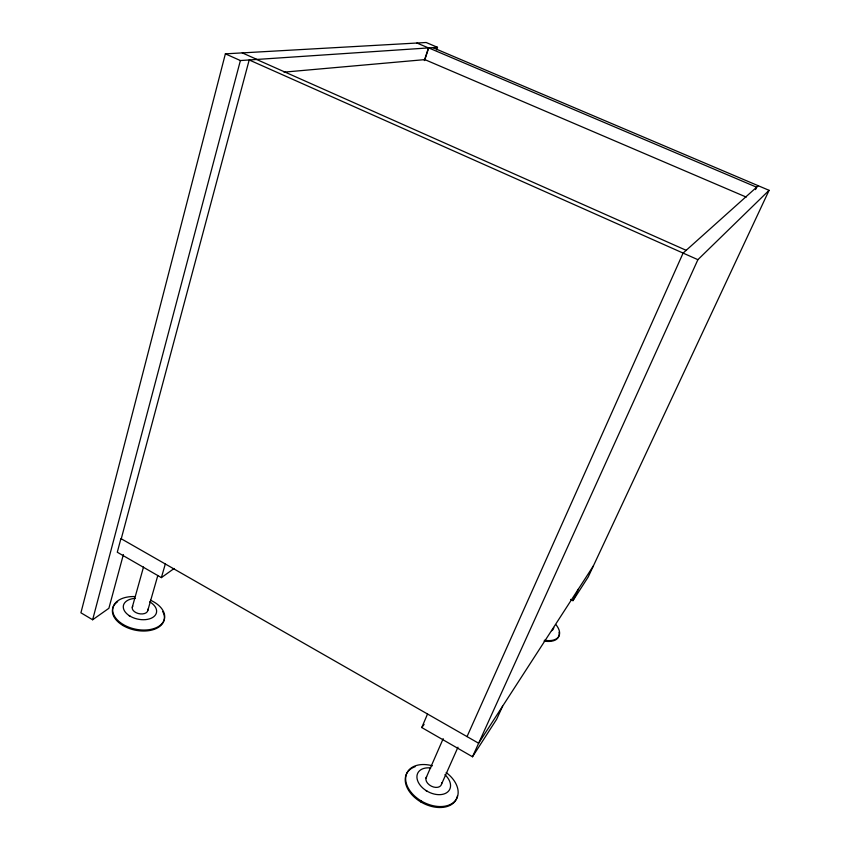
<?xml version="1.0" encoding="UTF-8"?>
<svg xmlns="http://www.w3.org/2000/svg" width="850" height="850" viewBox="0 0 850 850"><rect width="100%" height="100%" fill="white"/><g stroke="black" fill="none" stroke-linecap="round" stroke-linejoin="round"><path stroke-width="1.27" d="M436.666 49.831L437.495 47.313L426.137 42.5L225.377 53.847L80.92 612.797L92.639 619.767L108.885 608.292L123.377 554.551M92.639 619.767L240.391 60.552L437.495 47.313M121.252 538.783L249.199 59.957L697.893 259.675L769.08 190.326L432.799 47.632M123.006 625.526L123.282 624.537M132.26 607.272L143.523 567.003M147.773 610.566L157.824 575.482M593.374 565.919L478.635 743.24L120.923 538.592L117.289 552.224L161.383 577.617L165.314 563.986M424.331 60.541L428.464 47.919L416.936 43.021M424.575 60.488L428.697 47.908L756.628 187.212L755.512 189.614M502.605 706.191L496.644 719.249L472.504 756.766L421.77 727.547L427.529 714M457.969 747.214L440.948 785.453A8.404 5.578 27.5 0 1 431.418 786.197A8.404 5.578 27.5 0 1 425.999 778.058L443.19 738.671M420.888 801.996L421.313 801.008M467.033 736.599L683.092 253.087L758.264 185.746M472.504 756.766L697.893 259.675M570.605 599.431L572.953 600.674L578.276 589.241M769.08 190.326L588.189 577.001L572.953 600.674M425.999 778.058L426.615 776.741M421.77 727.547L424.097 724.402M161.383 577.617L174.154 568.48M283.996 72.144L424.851 59.617L746.226 197.083M242.261 52.891L256.987 59.436M256.583 59.458L686.184 250.314M225.377 53.847L240.391 60.552M129.03 615.687L130.124 616.197M425.808 790.553L427.008 791.127M559.056 632.241A22.27 11.741 26.2 0 1 544.074 641.081M555.953 624.676A22.281 11.73 26.2 0 1 544.457 640.241M553.764 627.459A14.28 7.48 26.1 0 1 551.65 630.732M132.791 606.114A7.926 4.845 12 0 0 136.117 612.691A7.926 4.845 12 0 0 146.253 612.722L147.262 611.734A7.926 4.845 12 0 0 147.751 609.28M150.439 600.185A26.382 16.192 11.9 0 1 157.059 627.3A26.382 16.192 11.9 0 1 115.419 617.653A26.382 16.192 11.9 0 1 134.842 596.572M162.679 611.501A26.371 16.203 11.9 0 1 134.789 630.073A26.371 16.203 11.9 0 1 117.64 601.694M149.696 601.821A16.915 10.328 12 0 1 151.013 618.322A16.915 10.328 12 0 1 125.343 612.159A16.915 10.328 12 0 1 135.309 598.368M441.618 782.584A8.404 5.578 27.5 0 1 441.543 784.114M446.186 772.544A27.976 18.668 27.6 0 1 447.929 805.439A27.976 18.668 27.6 0 1 406.969 785.326A27.976 18.668 27.6 0 1 432.406 765.786M457.502 795.749A27.965 18.679 27.6 0 1 418.614 800.541A27.965 18.679 27.6 0 1 415.087 766.732M444.922 774.679A17.924 11.911 27.5 0 1 443.53 794.112A17.924 11.911 27.5 0 1 418.232 782.138A17.924 11.911 27.5 0 1 430.78 767.986"/></g></svg>
